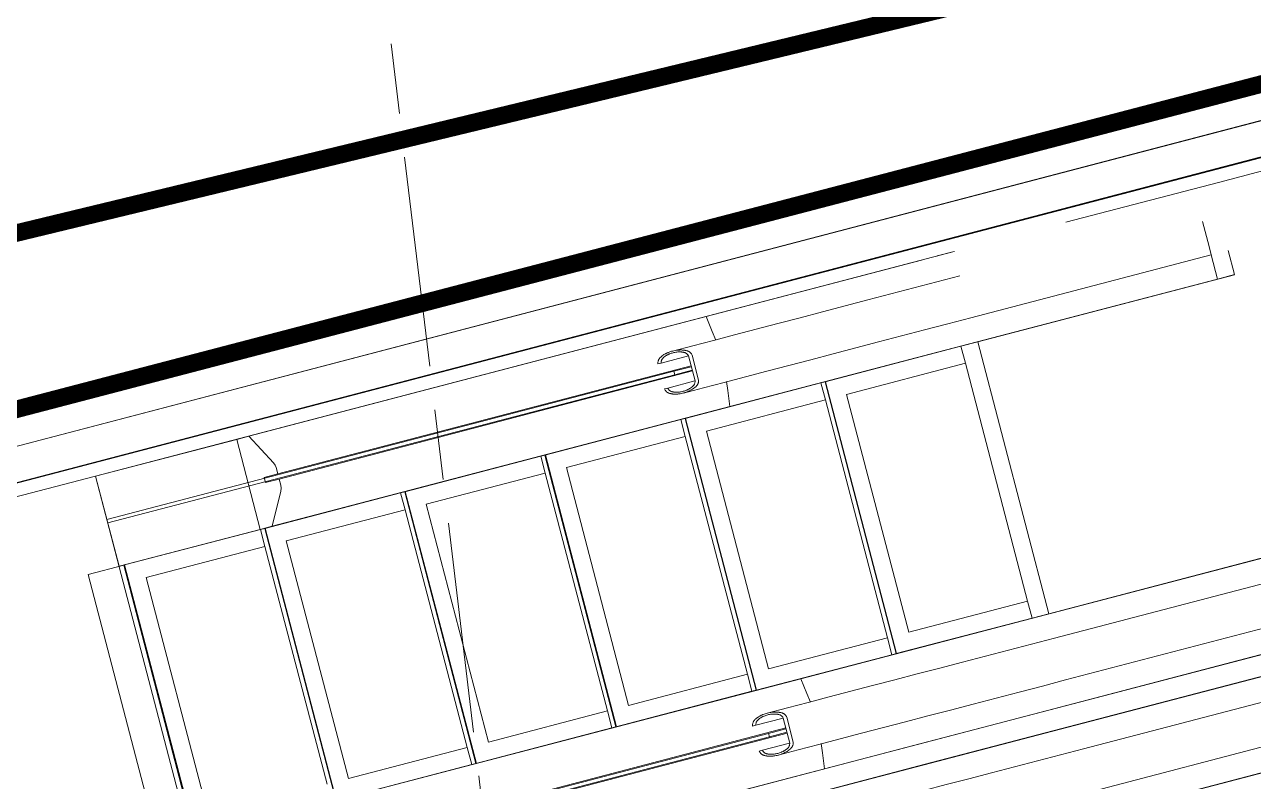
# Model space of a CAD drawing. Header units: millimetres. Extents: x -100356 to 314685, y 446 to 1273965.
# Drawn here: x 97388 to 100888, y 522637 to 524793 of the extents above; entities that cross this region are included whole.
import ezdxf

# ---------------------------------------------------------------- set-up
doc = ezdxf.new("R2010")
doc.units = ezdxf.units.MM
for name, pattern in [('20180330-Ascent Plaza-TP-Ban ve so bo$0$gf$0$Dash', [6, 3, -3]), ('Dash', [6, 3, -3]), ('DASHED2', [0.375, 0.25, -0.125]), ('gf$0$CENTER2', [28.575, 19.05, -3.175, 3.175, -3.175]), ('gf$0$Kume - Grid Line', [10.5, 6, -1.25, 2, -1.25])]:
    doc.linetypes.add(name, pattern=pattern)
for name, color, linetype, lineweight in [('20180221 BF$0$TUONG 2', 2, 'Continuous', 25), ('20180330-Ascent Plaza-TP-Ban ve so bo$0$gf$0$A-_DETA----_E', 8, 'Continuous', 9), ('20180330-Ascent Plaza-TP-Ban ve so bo$0$KÍNH', 150, 'Continuous', 9), ('@ color hatch', 7, 'Continuous', 13), ('gf$0$A-_GENM----_M', 7, 'Continuous', 9), ('gf$0$A.Axis', 251, 'gf$0$CENTER2', 13), ('gf$0$Core - tb$0$1-thaythuong', 9, 'Continuous', 13), ('GJ', 1, 'Continuous', 13)]:
    doc.layers.add(name, color=color, linetype=linetype, lineweight=lineweight)

# ---------------------------------------------------------------- blocks, each defined once
blk = doc.blocks.new('gf$0$grid tower-gf')
at = {"layer": 'gf$0$A.Axis', "linetype": 'gf$0$Kume - Grid Line', "lineweight": 9, "ltscale": 100}
blk.add_line((-27398, 26494.5), (-23136.1, -9085.2), dxfattribs=at)
blk = doc.blocks.new('SITE')
at = {"layer": 'GJ', "color": 2, "linetype": 'DASHED2', "ltscale": 200, "const_width": 50, "elevation": 0}
blk.add_lwpolyline([(-1160.8, 11822.6), (38571.9, 16750.1), (72293.8, 20682), (72665.9, 20725.4), (70991.8, 24794), (67558.7, 33008.6), (67488.7, 32988.2), (63297, 41856.2), (55641.1, 39398.5), (32498, 31968.9), (30483.5, 38296.4), (27912.2, 37565.9), (20347.2, 35807.5), (-530.8, 30760.1), (-1186, 35376.6)], dxfattribs=at)
blk = doc.blocks.new('escalator')
at = {"layer": '20180221 BF$0$TUONG 2', "ltscale": 0.5}
blk.add_lwpolyline([(0, 0), (13000, 0), (13000, -2800), (0, -2800)], close=True, dxfattribs=at)
at = {"layer": 'gf$0$A-_GENM----_M'}
blk.add_line((8493.2, -38), (7385.4, -38), dxfattribs=at)
at = {"layer": 'gf$0$Core - tb$0$1-thaythuong'}
for p, q in [((8493.2, -1370), (8493.2, -38)), ((8493.2, -38), (10571.6, -38)), ((8908.9, -38.5), (8493.2, -38.5)), ((8493.2, -38.5), (8493.2, -303.5)), ((8908.9, -303.5), (8908.9, -38.5)), ((8908.9, -38.5), (8908.9, -303.5)), ((8944.3, -38.5), (8908.9, -38.5)), ((8993.1, -129.6), (8944.3, -38.5)), ((10291.1, -38.5), (8944.3, -38.5)), ((10924.8, -38.5), (10291.1, -38.5)), ((10571.6, -38), (11020.8, -38)), ((10971.6, -38), (11020.8, -38)), ((10971.6, -38.5), (10971.6, -38)), ((11020.8, -38), (11020.8, -38.5)), ((11350.3, -37.8), (11799.4, -37.8)), ((11750.3, -37.8), (11799.4, -37.8)), ((11799.4, -37.8), (12949.1, -37.8)), ((10123.9, -134.2), (10133.5, -134.2)), ((10133.5, -134.2), (10213.5, -134.2)), ((10214, -134.2), (10214, -207.8)), ((10224.5, -207.8), (10224.5, -134.2)), ((11727.3, -134.2), (11727.3, -207.8)), ((11727.3, -207.8), (11727.3, -134.2)), ((10162.5, -166), (8493.2, -166)), ((8493.2, -166), (8493.2, -176)), ((8957.1, -178.5), (8957.1, -163.5)), ((8957.1, -163.5), (8997.1, -163.5)), ((8997.1, -163.5), (8997.1, -144.8)), ((8997.1, -163.5), (10214, -163.5)), ((10162.5, -176), (10162.5, -166)), ((10162.5, -166), (10213.5, -166)), ((8493.2, -176), (10162.5, -176)), ((8997.1, -178.5), (8957.1, -178.5)), ((8997.1, -196.8), (8997.1, -178.5)), ((10214, -178.5), (8997.1, -178.5)), ((10133.5, -207.8), (10123.9, -207.8)), ((10213.5, -207.8), (10133.5, -207.8)), ((10213.5, -176), (10162.5, -176)), ((11727.3, -207.8), (11727.3, -232.7)), ((11727.3, -232.7), (11727.3, -207.8)), ((8944.3, -303.5), (8992.9, -212.7)), ((11019.4, -232.7), (11727.3, -232.7)), ((11727.3, -232.7), (11727.3, -303.5)), ((11727.3, -303.5), (11727.3, -232.7)), ((11777.3, -232.2), (11777.3, -303.5)), ((8507.3, -304), (8402.1, -304)), ((8402.1, -304), (8402.1, -1104)), ((8493.2, -303.5), (8908.9, -303.5)), ((8507.3, -1104), (8507.3, -304)), ((8909.7, -304), (8509.7, -304)), ((8509.7, -304), (8509.7, -1104)), ((8908.9, -303.5), (8944.3, -303.5)), ((8909.7, -304), (8921.9, -304)), ((8909.7, -354), (8909.7, -304)), ((9322.1, -304), (8922.1, -304)), ((8922.1, -304), (8922.1, -1104)), ((8923.5, -1104), (8923.5, -304)), ((8944.3, -303.5), (10291.1, -303.5)), ((9322.1, -304), (9334.3, -304)), ((9322.1, -354), (9322.1, -304)), ((9734.5, -304), (9334.5, -304)), ((9334.5, -304), (9334.5, -1104)), ((9335.9, -1104), (9335.9, -304)), ((9734.5, -304), (9746.7, -304)), ((9734.5, -354), (9734.5, -304)), ((10146.9, -304), (9746.9, -304)), ((9746.9, -304), (9746.9, -1104)), ((9748.3, -1104), (9748.3, -304)), ((10146.9, -304), (10159.1, -304)), ((10146.9, -354), (10146.9, -304)), ((10559.3, -304), (10159.3, -304)), ((10159.3, -304), (10159.3, -1104)), ((10160.7, -1104), (10160.7, -304)), ((10291.1, -303.5), (10924.8, -303.5)), ((10559.3, -304), (10571.5, -304)), ((10559.3, -354), (10559.3, -304)), ((10971.6, -304), (10571.6, -304)), ((10571.6, -304), (10571.6, -1104)), ((10573.1, -1104), (10573.1, -304)), ((10924.8, -303.5), (11727.3, -303.5)), ((11020.8, -304), (10971.6, -304)), ((10971.6, -354), (10971.6, -304)), ((11777.3, -304), (11020.8, -304)), ((11020.8, -304), (11020.8, -1104)), ((11777.3, -303.5), (11727.3, -303.5)), ((8559.8, -1054), (8559.8, -354)), ((8559.8, -354), (8909.7, -354)), ((8909.7, -1054), (8909.7, -354)), ((8972.2, -1054), (8972.2, -354)), ((8972.2, -354), (9322.1, -354)), ((9322.1, -1054), (9322.1, -354)), ((9384.6, -1054), (9384.6, -354)), ((9384.6, -354), (9734.5, -354)), ((9734.5, -1054), (9734.5, -354)), ((9797, -1054), (9797, -354)), ((9797, -354), (10146.9, -354)), ((10146.9, -1054), (10146.9, -354)), ((10209.4, -1054), (10209.4, -354)), ((10209.4, -354), (10559.3, -354)), ((10559.3, -1054), (10559.3, -354)), ((10621.8, -1054), (10621.8, -354)), ((10621.8, -354), (10971.6, -354)), ((10971.6, -1054), (10971.6, -354)), ((10971.6, -354), (10971.6, -1054)), ((10971.6, -1054), (10971.6, -354)), ((9322.1, -1054), (8972.2, -1054)), ((9322.1, -1104), (9322.1, -1054)), ((9734.5, -1054), (9384.6, -1054)), ((9734.5, -1104), (9734.5, -1054)), ((10146.9, -1054), (9797, -1054)), ((10146.9, -1104), (10146.9, -1054)), ((10559.3, -1054), (10209.4, -1054)), ((10559.3, -1104), (10559.3, -1054)), ((10971.6, -1054), (10621.8, -1054)), ((10971.6, -1104), (10971.6, -1054)), ((8922.1, -1104), (9322.1, -1104)), ((10291.1, -1104.5), (8944.3, -1104.5)), ((9334.3, -1104), (9322.1, -1104)), ((9334.5, -1104), (9734.5, -1104)), ((9746.7, -1104), (9734.5, -1104)), ((9746.9, -1104), (10146.9, -1104)), ((10159.1, -1104), (10146.9, -1104)), ((10159.3, -1104), (10559.3, -1104)), ((10924.8, -1104.5), (10291.1, -1104.5)), ((10571.5, -1104), (10559.3, -1104)), ((10571.6, -1104), (10971.6, -1104)), ((11727.3, -1104.5), (10924.8, -1104.5)), ((10971.6, -1104), (11020.8, -1104)), ((11020.8, -1104), (11762.1, -1104)), ((11727.3, -1175.3), (11019.4, -1175.3)), ((10123.9, -1200.2), (10133.5, -1200.2)), ((10133.5, -1200.2), (10213.5, -1200.2)), ((10214, -1200.2), (10214, -1273.8)), ((10224.5, -1273.8), (10224.5, -1200.2)), ((10162.5, -1232), (8493.2, -1232)), ((8493.2, -1242), (10162.5, -1242)), ((8997.1, -1229.5), (10214, -1229.5)), ((10214, -1244.5), (8997.1, -1244.5)), ((10162.5, -1242), (10162.5, -1232)), ((10162.5, -1232), (10213.5, -1232)), ((10213.5, -1242), (10162.5, -1242)), ((10133.5, -1273.8), (10123.9, -1273.8)), ((10213.5, -1273.8), (10133.5, -1273.8)), ((11019.4, -1298.8), (11727.3, -1298.8)), ((10571.6, -1370), (8493.2, -1370)), ((8944.3, -1369.5), (10291.1, -1369.5)), ((10291.1, -1369.5), (10924.8, -1369.5)), ((11762.1, -1370), (10571.6, -1370)), ((10924.8, -1369.5), (11727.3, -1369.5)), ((8493.2, -1430), (10571.6, -1430)), ((10924.8, -1430.5), (10291.1, -1430.5)), ((10571.6, -1430), (11762.1, -1430)), ((11727.3, -1430.5), (10924.8, -1430.5)), ((11727.3, -1501.2), (11019.4, -1501.2)), ((11019.4, -1624.7), (11727.3, -1624.7)), ((10924.8, -1695.5), (11727.3, -1695.5)), ((11762.1, -1696), (11020.8, -1696))]:
    blk.add_line(p, q, dxfattribs=at)
at = {"layer": 'gf$0$Core - tb$0$1-thaythuong', "flags": 128}
for points in [[(10300.6, -110.3), (10297.1, -84), (10291.1, -38.5)], [(8997.1, -144.8), (8996.1, -137.1), (8993.1, -129.6)], [(10173.1, -109.2), (10232.9, -109.2), (10294, -109.2), (10356.2, -109.2), (10419.6, -109.2), (10483.8, -109.2), (10549, -109.2), (10614.9, -109.2), (10681.4, -109.2), (10748.5, -109.2), (10816, -109.2), (10883.8, -109.2), (10951.8, -109.2), (11019.4, -109.2)], [(8992.9, -212.7), (8996.1, -204.9), (8997.1, -196.8)], [(11019.4, -232.7), (10951.2, -232.7), (10883.2, -232.7), (10815.3, -232.7), (10747.8, -232.7), (10680.8, -232.7), (10614.2, -232.7), (10548.4, -232.7), (10483.2, -232.7), (10419, -232.7), (10355.7, -232.7), (10293.4, -232.7), (10232.3, -232.7), (10173.1, -232.7)], [(10291.1, -303.5), (10297.1, -258.1), (10300.6, -231.9)], [(10300.6, -1176.1), (10297.1, -1149.9), (10291.1, -1104.5)], [(10173.1, -1175.3), (10232.9, -1175.3), (10294, -1175.3), (10356.2, -1175.3), (10419.6, -1175.3), (10483.8, -1175.3), (10549, -1175.3), (10614.9, -1175.3), (10681.4, -1175.3), (10748.5, -1175.3), (10816, -1175.3), (10883.8, -1175.3), (10951.8, -1175.3), (11019.4, -1175.3)], [(11019.4, -1298.8), (10951.2, -1298.8), (10883.2, -1298.8), (10815.3, -1298.8), (10747.8, -1298.8), (10680.8, -1298.8), (10614.2, -1298.8), (10548.4, -1298.8), (10483.2, -1298.8), (10419, -1298.8), (10355.7, -1298.8), (10293.4, -1298.8), (10232.3, -1298.8), (10173.1, -1298.8)], [(10291.1, -1369.5), (10297.1, -1324), (10300.6, -1297.7)], [(10173.1, -1501.2), (10232.9, -1501.2), (10294, -1501.2), (10356.2, -1501.2), (10419.6, -1501.2), (10483.8, -1501.2), (10549, -1501.2), (10614.9, -1501.2), (10681.4, -1501.2), (10748.5, -1501.2), (10816, -1501.2), (10883.8, -1501.2), (10951.8, -1501.2), (11019.4, -1501.2)]]:
    blk.add_lwpolyline(points, dxfattribs=at)
at = {"layer": 'gf$0$Core - tb$0$1-thaythuong'}
for points, knots in [([(10224.5, -134.2), (10224.3, -133), (10223.6, -130.8), (10222.2, -127.7), (10220.8, -125.4), (10219.7, -123.9), (10219, -123.1), (10218.5, -122.5), (10217.9, -122), (10217.1, -121.2), (10215.6, -120), (10213.2, -118.5), (10210.6, -117.2), (10208.8, -116.4), (10207.7, -115.9), (10207, -115.5), (10206.2, -115.2), (10205.2, -114.8), (10203.3, -114.1), (10200.7, -113.2), (10197.4, -112.3), (10194.1, -111.5), (10190.8, -110.8), (10186.4, -110.1), (10178.5, -109.2), (10169.5, -109.1), (10161.7, -109.8), (10157.2, -110.5), (10154.5, -111), (10152.3, -111.5), (10150.1, -112), (10147.3, -112.8), (10144.7, -113.7), (10142.8, -114.4), (10141.8, -114.8), (10141, -115.1), (10140.3, -115.5), (10139.2, -116), (10137.4, -116.9), (10134.9, -118.2), (10132.5, -119.8), (10131, -121), (10130.2, -121.8), (10129.6, -122.3), (10129.1, -122.9), (10128.5, -123.8), (10127.4, -125.3), (10126, -127.6), (10124.7, -130.8), (10124.1, -133), (10123.9, -134.2)], [0, 0, 0, 0, 0.027778, 0.055556, 0.083333, 0.097222, 0.104167, 0.111111, 0.118056, 0.125, 0.138889, 0.166667, 0.194444, 0.208333, 0.215278, 0.222222, 0.229167, 0.236111, 0.25, 0.277778, 0.305556, 0.333333, 0.361111, 0.388889, 0.444444, 0.555556, 0.611111, 0.638889, 0.666667, 0.680556, 0.694444, 0.722222, 0.75, 0.763889, 0.770833, 0.777778, 0.784722, 0.791667, 0.805556, 0.833333, 0.861111, 0.875, 0.881944, 0.888889, 0.895833, 0.902778, 0.916667, 0.944444, 0.972222, 1, 1, 1, 1]), ([(10133.5, -134.2), (10133.7, -133.3), (10134.2, -131.5), (10135.3, -129), (10136.3, -127.1), (10137.2, -125.9), (10137.8, -125.2), (10138.2, -124.7), (10138.6, -124.3), (10139.3, -123.7), (10140.4, -122.7), (10142.4, -121.5), (10144.4, -120.4), (10145.9, -119.7), (10146.7, -119.3), (10147.3, -119), (10147.9, -118.7), (10148.7, -118.4), (10150.2, -117.8), (10152.3, -117.1), (10154.9, -116.4), (10157.6, -115.8), (10160.2, -115.3), (10163.8, -114.7), (10170, -114.2), (10177.3, -114.2), (10184.4, -115), (10188.8, -115.8), (10192.3, -116.6), (10195, -117.3), (10197.1, -118.1), (10198.6, -118.6), (10199.4, -119), (10200, -119.2), (10200.6, -119.5), (10201.4, -119.9), (10202.9, -120.6), (10205, -121.6), (10206.9, -122.8), (10208.1, -123.8), (10208.7, -124.4), (10209.2, -124.8), (10209.6, -125.3), (10210.2, -126), (10211.1, -127.2), (10212.2, -129), (10213.3, -131.5), (10213.8, -133.3), (10214, -134.2)], [0, 0, 0, 0, 0.027778, 0.055556, 0.083333, 0.097222, 0.104167, 0.111111, 0.118056, 0.125, 0.138889, 0.166667, 0.194444, 0.208333, 0.215278, 0.222222, 0.229167, 0.236111, 0.25, 0.277778, 0.305556, 0.333333, 0.361111, 0.388889, 0.444444, 0.555556, 0.611111, 0.666667, 0.694444, 0.722222, 0.75, 0.763889, 0.770833, 0.777778, 0.784722, 0.791667, 0.805556, 0.833333, 0.861111, 0.875, 0.881944, 0.888889, 0.895833, 0.902778, 0.916667, 0.944444, 0.972222, 1, 1, 1, 1]), ([(10123.9, -207.8), (10124.1, -208.9), (10124.7, -211.2), (10126, -214.3), (10127.3, -216.7), (10128.4, -218.2), (10129.1, -219), (10129.6, -219.6), (10130.2, -220.2), (10131, -220.9), (10132.4, -222.2), (10134.8, -223.7), (10137.4, -225.1), (10139.2, -226), (10140.2, -226.4), (10141, -226.8), (10141.7, -227.1), (10142.8, -227.6), (10144.6, -228.3), (10147.3, -229.2), (10150.6, -230), (10153.8, -230.8), (10157.1, -231.5), (10161.6, -232.1), (10169.5, -232.8), (10178.5, -232.7), (10187.4, -231.8), (10192.9, -230.8), (10197.3, -229.7), (10200.6, -228.8), (10203.3, -227.9), (10205.1, -227.2), (10206.1, -226.8), (10206.9, -226.5), (10207.7, -226.1), (10208.7, -225.6), (10210.5, -224.8), (10213.1, -223.5), (10215.5, -222), (10217, -220.8), (10217.8, -220), (10218.4, -219.5), (10218.9, -218.9), (10219.6, -218.1), (10220.8, -216.6), (10222.2, -214.3), (10223.6, -211.2), (10224.3, -209), (10224.5, -207.8)], [0, 0, 0, 0, 0.027778, 0.055556, 0.083333, 0.097222, 0.104167, 0.111111, 0.118056, 0.125, 0.138889, 0.166667, 0.194444, 0.208333, 0.215278, 0.222222, 0.229167, 0.236111, 0.25, 0.277778, 0.305556, 0.333333, 0.361111, 0.388889, 0.444444, 0.555556, 0.611111, 0.666667, 0.694444, 0.722222, 0.75, 0.763889, 0.770833, 0.777778, 0.784722, 0.791667, 0.805556, 0.833333, 0.861111, 0.875, 0.881944, 0.888889, 0.895833, 0.902778, 0.916667, 0.944444, 0.972222, 1, 1, 1, 1]), ([(10214, -207.8), (10213.8, -208.7), (10213.3, -210.5), (10212.2, -213), (10211.1, -214.8), (10210.2, -216), (10209.6, -216.6), (10209.2, -217.1), (10208.7, -217.6), (10208.1, -218.2), (10206.9, -219.1), (10205, -220.3), (10202.9, -221.4), (10201.4, -222.1), (10200.6, -222.5), (10200, -222.7), (10199.4, -223), (10198.6, -223.3), (10197.1, -223.9), (10195, -224.6), (10192.3, -225.3), (10189.7, -226), (10187.1, -226.5), (10183.5, -227.1), (10177.3, -227.8), (10170.1, -227.8), (10163.8, -227.2), (10160.2, -226.7), (10158, -226.3), (10156.3, -225.9), (10154.5, -225.4), (10152.3, -224.9), (10150.2, -224.1), (10148.7, -223.6), (10147.9, -223.2), (10147.3, -223), (10146.7, -222.7), (10145.9, -222.3), (10144.4, -221.6), (10142.3, -220.5), (10140.4, -219.3), (10139.3, -218.3), (10138.6, -217.7), (10138.2, -217.2), (10137.8, -216.7), (10137.2, -216.1), (10136.3, -214.9), (10135.3, -213), (10134.2, -210.5), (10133.7, -208.7), (10133.5, -207.8)], [0, 0, 0, 0, 0.027778, 0.055556, 0.083333, 0.097222, 0.104167, 0.111111, 0.118056, 0.125, 0.138889, 0.166667, 0.194444, 0.208333, 0.215278, 0.222222, 0.229167, 0.236111, 0.25, 0.277778, 0.305556, 0.333333, 0.361111, 0.388889, 0.444444, 0.555556, 0.611111, 0.638889, 0.666667, 0.680556, 0.694444, 0.722222, 0.75, 0.763889, 0.770833, 0.777778, 0.784722, 0.791667, 0.805556, 0.833333, 0.861111, 0.875, 0.881944, 0.888889, 0.895833, 0.902778, 0.916667, 0.944444, 0.972222, 1, 1, 1, 1]), ([(10224.5, -1200.2), (10224.3, -1199), (10223.6, -1196.8), (10222.2, -1193.7), (10220.8, -1191.4), (10219.7, -1190), (10219, -1189.1), (10218.4, -1188.6), (10217.9, -1188), (10217.1, -1187.3), (10215.6, -1186.1), (10213.1, -1184.5), (10210.6, -1183.2), (10208.7, -1182.4), (10207.7, -1181.9), (10206.9, -1181.6), (10206.2, -1181.2), (10205.1, -1180.8), (10203.3, -1180.1), (10200.6, -1179.2), (10197.4, -1178.3), (10194.1, -1177.5), (10190.8, -1176.8), (10186.4, -1176.1), (10178.5, -1175.3), (10169.5, -1175.2), (10161.7, -1175.9), (10157.2, -1176.5), (10154.5, -1177.1), (10152.3, -1177.6), (10150.1, -1178.1), (10147.3, -1178.8), (10144.6, -1179.7), (10142.8, -1180.4), (10141.8, -1180.8), (10141, -1181.2), (10140.3, -1181.5), (10139.2, -1182), (10137.4, -1182.9), (10134.9, -1184.3), (10132.5, -1185.8), (10131, -1187), (10130.2, -1187.8), (10129.6, -1188.4), (10129.1, -1189), (10128.4, -1189.8), (10127.3, -1191.3), (10126, -1193.7), (10124.7, -1196.8), (10124.1, -1199.1), (10123.9, -1200.2)], [0, 0, 0, 0, 0.027778, 0.055556, 0.083333, 0.097222, 0.104167, 0.111111, 0.118056, 0.125, 0.138889, 0.166667, 0.194444, 0.208333, 0.215278, 0.222222, 0.229167, 0.236111, 0.25, 0.277778, 0.305556, 0.333333, 0.361111, 0.388889, 0.444444, 0.555556, 0.611111, 0.638889, 0.666667, 0.680556, 0.694444, 0.722222, 0.75, 0.763889, 0.770833, 0.777778, 0.784722, 0.791667, 0.805556, 0.833333, 0.861111, 0.875, 0.881944, 0.888889, 0.895833, 0.902778, 0.916667, 0.944444, 0.972222, 1, 1, 1, 1]), ([(10133.5, -1200.2), (10133.7, -1199.3), (10134.2, -1197.5), (10135.3, -1195), (10136.3, -1193.1), (10137.2, -1191.9), (10137.8, -1191.3), (10138.2, -1190.8), (10138.6, -1190.3), (10139.3, -1189.7), (10140.4, -1188.7), (10142.3, -1187.5), (10144.4, -1186.4), (10145.8, -1185.7), (10146.7, -1185.3), (10147.3, -1185), (10147.9, -1184.8), (10148.7, -1184.4), (10150.2, -1183.9), (10152.3, -1183.2), (10154.9, -1182.4), (10157.5, -1181.8), (10160.2, -1181.3), (10163.8, -1180.8), (10170, -1180.2), (10177.2, -1180.2), (10184.4, -1181), (10188.8, -1181.8), (10192.3, -1182.7), (10194.9, -1183.4), (10197.1, -1184.1), (10198.6, -1184.6), (10199.4, -1185), (10200, -1185.3), (10200.6, -1185.5), (10201.4, -1185.9), (10202.9, -1186.6), (10204.9, -1187.6), (10206.9, -1188.9), (10208.1, -1189.8), (10208.7, -1190.4), (10209.2, -1190.9), (10209.6, -1191.3), (10210.1, -1192), (10211, -1193.2), (10212.2, -1195), (10213.3, -1197.5), (10213.8, -1199.3), (10214, -1200.2)], [0, 0, 0, 0, 0.027778, 0.055556, 0.083333, 0.097222, 0.104167, 0.111111, 0.118056, 0.125, 0.138889, 0.166667, 0.194444, 0.208333, 0.215278, 0.222222, 0.229167, 0.236111, 0.25, 0.277778, 0.305556, 0.333333, 0.361111, 0.388889, 0.444444, 0.555556, 0.611111, 0.666667, 0.694444, 0.722222, 0.75, 0.763889, 0.770833, 0.777778, 0.784722, 0.791667, 0.805556, 0.833333, 0.861111, 0.875, 0.881944, 0.888889, 0.895833, 0.902778, 0.916667, 0.944444, 0.972222, 1, 1, 1, 1]), ([(10123.9, -1273.8), (10124.1, -1275), (10124.7, -1277.2), (10126, -1280.3), (10127.3, -1282.7), (10128.4, -1284.2), (10129.1, -1285), (10129.6, -1285.6), (10130.2, -1286.2), (10131, -1287), (10132.5, -1288.2), (10134.8, -1289.8), (10137.4, -1291.1), (10139.2, -1292), (10140.2, -1292.5), (10141, -1292.8), (10141.8, -1293.2), (10142.8, -1293.6), (10144.6, -1294.3), (10147.3, -1295.2), (10150.6, -1296.1), (10153.9, -1296.9), (10157.2, -1297.5), (10161.6, -1298.2), (10169.5, -1298.9), (10178.5, -1298.8), (10187.4, -1297.8), (10193, -1296.8), (10197.3, -1295.8), (10200.6, -1294.9), (10203.3, -1294), (10205.1, -1293.3), (10206.1, -1292.8), (10206.9, -1292.5), (10207.7, -1292.1), (10208.7, -1291.7), (10210.5, -1290.8), (10213.1, -1289.5), (10215.5, -1288), (10217.1, -1286.8), (10217.9, -1286.1), (10218.4, -1285.5), (10219, -1284.9), (10219.7, -1284.1), (10220.8, -1282.6), (10222.2, -1280.3), (10223.6, -1277.2), (10224.3, -1275), (10224.5, -1273.8)], [0, 0, 0, 0, 0.027778, 0.055556, 0.083333, 0.097222, 0.104167, 0.111111, 0.118056, 0.125, 0.138889, 0.166667, 0.194444, 0.208333, 0.215278, 0.222222, 0.229167, 0.236111, 0.25, 0.277778, 0.305556, 0.333333, 0.361111, 0.388889, 0.444444, 0.555556, 0.611111, 0.666667, 0.694444, 0.722222, 0.75, 0.763889, 0.770833, 0.777778, 0.784722, 0.791667, 0.805556, 0.833333, 0.861111, 0.875, 0.881944, 0.888889, 0.895833, 0.902778, 0.916667, 0.944444, 0.972222, 1, 1, 1, 1]), ([(10214, -1273.8), (10213.8, -1274.7), (10213.3, -1276.5), (10212.2, -1279), (10211.1, -1280.8), (10210.2, -1282), (10209.6, -1282.7), (10209.2, -1283.1), (10208.7, -1283.6), (10208.1, -1284.2), (10206.9, -1285.1), (10205, -1286.4), (10202.9, -1287.4), (10201.5, -1288.1), (10200.6, -1288.5), (10200, -1288.8), (10199.4, -1289), (10198.6, -1289.4), (10197.1, -1289.9), (10195, -1290.7), (10192.4, -1291.4), (10189.7, -1292), (10187.1, -1292.6), (10183.6, -1293.1), (10177.3, -1293.8), (10170.1, -1293.8), (10163.8, -1293.3), (10160.2, -1292.7), (10158, -1292.3), (10156.3, -1291.9), (10154.5, -1291.5), (10152.3, -1290.9), (10150.2, -1290.2), (10148.7, -1289.6), (10147.9, -1289.3), (10147.3, -1289), (10146.7, -1288.7), (10145.9, -1288.3), (10144.4, -1287.6), (10142.4, -1286.5), (10140.4, -1285.3), (10139.3, -1284.3), (10138.6, -1283.7), (10138.2, -1283.3), (10137.8, -1282.8), (10137.2, -1282.1), (10136.3, -1280.9), (10135.3, -1279), (10134.2, -1276.5), (10133.7, -1274.7), (10133.5, -1273.8)], [0, 0, 0, 0, 0.027778, 0.055556, 0.083333, 0.097222, 0.104167, 0.111111, 0.118056, 0.125, 0.138889, 0.166667, 0.194444, 0.208333, 0.215278, 0.222222, 0.229167, 0.236111, 0.25, 0.277778, 0.305556, 0.333333, 0.361111, 0.388889, 0.444444, 0.555556, 0.611111, 0.638889, 0.666667, 0.680556, 0.694444, 0.722222, 0.75, 0.763889, 0.770833, 0.777778, 0.784722, 0.791667, 0.805556, 0.833333, 0.861111, 0.875, 0.881944, 0.888889, 0.895833, 0.902778, 0.916667, 0.944444, 0.972222, 1, 1, 1, 1])]:
    blk.add_open_spline(points, degree=3, knots=knots, dxfattribs=at)

msp = doc.modelspace()

# ---------------------------------------------------------------- hatches: boundary and pattern name
at = {"layer": '@ color hatch', "ltscale": 0.5}
h = msp.add_hatch(dxfattribs=at)
h.set_pattern_fill('CROSS', color=139, scale=300)
h.set_pattern_definition([(0, (403133.136, 611737.235), (75, 75), [37.5, -112.5]), (90, (403151.886, 611718.485), (-75, 75), [37.5, -112.5])])
edge = h.paths.add_edge_path()
edge.add_line((89436.4, 521620.8), (87938.5, 521231.2))
edge.add_arc((86679.7, 526070.1), 5000, 219.0015, 284.5817, ccw=False)
edge.add_line((82794, 522923.4), (81729.3, 522923.4))
edge.add_line((81729.3, 522923.4), (79041, 532423.4))
edge.add_line((79041, 532423.4), (42090.8, 532423.4))
edge.add_line((42090.8, 532423.4), (42090.8, 532512.6))
edge.add_arc((42490.8, 532512.4), 400, 90.3988, 179.9682, ccw=False)
edge.add_line((42488, 532912.4), (76917.8, 533152))
edge.add_arc((76942, 529679.8), 3472.2, 7.6783, 90.3988, ccw=False)
edge.add_line((80383.1, 530143.8), (80769.8, 527418.8))
edge.add_arc((87700.5, 528402.3), 7000.1, 188.07709, 284.35817)
edge = h.paths.add_edge_path()
edge.add_arc((87695.4, 528401.5), 3495, 188.0758, 235.9307, ccw=False)
edge.add_line((84235.1, 527910.5), (83848.4, 530635.5))
edge.add_arc((76917.8, 529652), 7000, 8.07709, 90)
edge.add_line((76917.8, 536652), (76917.6, 536667.4))
edge.add_line((76917.6, 536667.4), (84112.8, 536955.1))
edge.add_line((84112.8, 536955.1), (85737.6, 525506.4))
edge = h.paths.add_edge_path()
edge.add_line((85737.7, 525506.4), (102351.4, 529522.8))
edge.add_line((102351.4, 529522.8), (109839.3, 531263.4))
edge.add_line((109839.3, 531263.4), (116045.9, 533026.6))
edge.add_line((116045.9, 533026.6), (118020, 526826.4))
edge.add_arc((119619.7, 529939.4), 3500, 216.3525, 242.8025, ccw=False)
edge.add_arc((111163.1, 523715.5), 7000, 36.35249, 102.75231)
edge.add_line((109618, 530542.8), (88525.7, 525000.4))
edge.add_arc((87703.2, 528402.3), 3500, 235.8342, 283.5907, ccw=False)
edge = h.paths.add_edge_path()
edge.add_line((118016.9, 526825.3), (137345.4, 533030.3))
edge.add_line((137345.4, 533030.3), (137833, 532765.5))
edge.add_line((137833, 532765.5), (120689.5, 526606.9))
edge.add_arc((119617.7, 529951.9), 3512.6, 242.8886, 287.766, ccw=False)
edge = h.paths.add_edge_path()
edge.add_line((97071, 507765.2), (96437.6, 506959.3))
edge.add_line((96437.6, 506959.3), (94736.4, 508296.5))
edge.add_arc((90719.6, 503186.1), 6500, 51.83222, 89.94553)
edge.add_line((90725.8, 509686.1), (89937.8, 509686.1))
edge.add_line((89937.8, 509686.1), (89937.8, 510323.3))
edge.add_line((89937.8, 510323.3), (93816.5, 510323.3))
edge.add_line((93816.5, 510323.3), (97071, 507765.2))
edge = h.paths.add_edge_path()
edge.add_line((79665.1, 509835.3), (80607.3, 510323.3))
edge.add_line((80607.3, 510323.3), (84937.8, 510323.3))
edge.add_line((84937.8, 510323.3), (84937.8, 509723.3))
edge.add_line((84937.8, 509723.3), (84791.2, 509725.4))
edge.add_arc((84721, 504795.6), 4930.3, 89.1837, 127.1872)
edge.add_line((81741, 508723.4), (80241, 508723.4))
edge.add_line((80241, 508723.4), (79665.1, 509835.3))
edge = h.paths.add_edge_path()
edge.add_line((91554.1, 502708.5), (85096.4, 502708.5))
edge.add_arc((85096.4, 497708.5), 5000, 90, 96.8669)
edge.add_line((84498.6, 502672.6), (82274.9, 502404.8))
edge.add_arc((82696.5, 498932.6), 3497.7, 96.9227, 140.0104)
edge.add_line((80016.7, 501180.4), (79997.8, 501152.2))
edge.add_arc((80247.3, 500985.5), 300, 146.2422, 281.3066)
edge.add_line((80306.1, 500691.3), (81150.5, 500860.1))
edge.add_line((81150.5, 500860.1), (91589.8, 502110.6))
edge.add_arc((91554.1, 502408.5), 300, 276.8306, 450)
h.paths.add_polyline_path([(73941.8, 501126.4), (75241.8, 501126.4), (75241.8, 507544.4), (73941.8, 507544.4)])
edge = h.paths.add_edge_path(flags=17)
edge.add_line((40779.5, 501121.8), (42692.6, 501123.4))
edge.add_arc((53136.5, 502117.6), 10491.2, 185.43737, 270.01994)
edge.add_line((53140.2, 491626.4), (67813.8, 491626.4))
edge.add_arc((67287.3, 491027.5), 797.4, -40.5689, 48.6796, ccw=False)
edge.add_arc((65269, 492825.1), 3500, 269.9367, 318.5659, ccw=False)
edge.add_line((65265.1, 489325.1), (50841.8, 489341))
edge.add_arc((50846.7, 492844.4), 3503.4, 234.452, 269.9189, ccw=False)
edge.add_line((48809.9, 489994), (42103.1, 494789.5))
edge.add_arc((44138.9, 497636.6), 3500, 180, 234.4342, ccw=False)
edge.add_line((40638.9, 497636.6), (40779.5, 501121.8))
edge = h.paths.add_edge_path()
edge.add_line((27372.8, 515162.9), (27196.6, 510021.2))
edge.add_line((27196.6, 510021.2), (29828.2, 508257.7))
edge.add_line((29828.2, 508257.7), (29796.3, 507297.8))
edge.add_line((29796.3, 507297.8), (35957.2, 507270.2))
edge.add_line((35957.2, 507270.2), (35974.3, 504309.1))
edge.add_line((35974.3, 504309.1), (35929.5, 496299.2))
edge.add_line((35929.5, 496299.2), (36078.4, 490697.9))
edge.add_line((36078.4, 490697.9), (36004.4, 487696.4))
edge.add_line((36004.4, 487696.4), (36054.2, 485829.3))
edge.add_line((36054.2, 485829.3), (72942, 485774.8))
edge.add_line((72942, 485774.8), (72942, 491323.3))
edge.add_line((72942, 491323.3), (71061.6, 488875))
edge.add_arc((64850.8, 493645.1), 7831.2, 273.06105, 322.47468, ccw=False)
edge.add_line((65269, 485825.1), (50837.9, 485841))
edge.add_arc((50845.6, 492841), 7000, 234.43415, 269.9367, ccw=False)
edge.add_line((46774.2, 487146.9), (40067.4, 491942.4))
edge.add_arc((44138.9, 497636.6), 7000, 177.62767, 234.43416, ccw=False)
edge.add_line((37144.9, 497926.3), (37422.6, 504627.5))
edge.add_arc((33909.3, 504508.1), 3515.4, 1.9475, 89.8984)
edge.add_arc((34399.5, 515034.5), 7027.8, 178.9533, 266.05143, ccw=False)
edge = h.paths.add_edge_path(flags=17)
edge.add_line((32240.9, 513417.6), (32240.9, 512245.5))
edge.add_arc((34372.8, 515031.4), 3508, 232.5753, 269.9784)
edge.add_line((34371.4, 511523.4), (42098.1, 511523.4))
edge.add_line((42098.1, 511523.4), (42098.1, 513423.4))
edge.add_line((42098.1, 513423.4), (32240.9, 513417.6))
h.paths.add_polyline_path([(27674.1, 527016.5), (27687, 527215.4), (27259.7, 527243), (26871.5, 528640.4), (26469.2, 532762.1), (26469.2, 559295), (25866.1, 559191.9), (26203.5, 551702.1), (26288.1, 538646.2), (25993.3, 535582.1), (26674.5, 528603.6), (27105, 527052.6)])

# ---------------------------------------------------------------- linework, layer by layer
at = {"color": 3, "linetype": 'Dash', "ltscale": 30, "const_width": 50, "elevation": 0}
msp.add_lwpolyline([(42090.8, 532423.4), (79041, 532423.4), (81729.3, 522923.4), (82794, 522923.4, -0.159806), (87941.6, 521235.1), (110701.8, 527181.9)], format="xyb", dxfattribs=at)
at = {"layer": '20180330-Ascent Plaza-TP-Ban ve so bo$0$gf$0$A-_DETA----_E', "color": 190, "linetype": '20180330-Ascent Plaza-TP-Ban ve so bo$0$gf$0$Dash'}
msp.add_lwpolyline([(42488, 532912.4), (76893.5, 533151.9, -0.375486), (80383.1, 530143.8), (80769.8, 527418.8, 0.44861), (89479.4, 521632.1), (98625.2, 524035.4)], format="xyb", dxfattribs=at)
at = {"layer": '20180330-Ascent Plaza-TP-Ban ve so bo$0$KÍNH', "elevation": 0}
for points in [[(82794, 522923.4, 0.294222), (87938.5, 521231.2), (89436.4, 521620.8), (110701.8, 527185), (112547.9, 526057), (113256.4, 525624.1), (114400.6, 524925), (115423.3, 521788.8), (118738.9, 522186.6), (134711, 527925), (136710.1, 511231.6), (100171.2, 506854.7), (93977.2, 511723.3), (79468.8, 511723.3), (79396.5, 511723.3)], [(82716.3, 522860.5, 0.294222), (87963.7, 521134.4), (89461.7, 521524.1), (110686, 527077.5), (112495.7, 525971.7), (113204.2, 525538.8), (114317, 524858.9), (115353.7, 521679.7), (118762.1, 522088.7), (134626.6, 527788.4), (136599, 511319), (100200.5, 506959), (94011.8, 511823.3), (79468.8, 511823.3), (79396.5, 511823.3)], [(82638.6, 522797.6, 0.294222), (87988.8, 521037.6), (89486.9, 521427.3), (110670.1, 526969.9), (112443.6, 525886.4), (113152.1, 525453.5), (114233.4, 524792.8), (115284.1, 521570.6), (118785.3, 521990.8), (134542.3, 527651.9), (136487.8, 511406.3), (100229.7, 507063.2), (94046.4, 511923.3), (79468.8, 511923.3), (79396.5, 511923.3)], [(82746.6, 522823.4, 0.291674), (87963.7, 521134.4), (89461.7, 521524.1), (105242.5, 525653.2)], [(82699.8, 522723.4, 0.289208), (87988.8, 521037.6), (89486.9, 521427.3), (105254.5, 525552.9)]]:
    msp.add_lwpolyline(points, format="xyb", dxfattribs=at)

# ---------------------------------------------------------------- block references
at = {"layer": '20180221 BF$0$TUONG 2', "rotation": 14.65371874512413}
msp.add_blockref('escalator', (89363.5, 521395.2, 0), dxfattribs=at)
at = {"layer": '20180330-Ascent Plaza-TP-Ban ve so bo$0$KÍNH', "rotation": 180}
msp.add_blockref('gf$0$grid tower-gf', (74640.7, 521123.2, 0), dxfattribs=at)
at = {"layer": 'GJ'}
msp.add_blockref('SITE', (82927, 489820.4, 0), dxfattribs=at)

doc.saveas('drawing.dxf')
